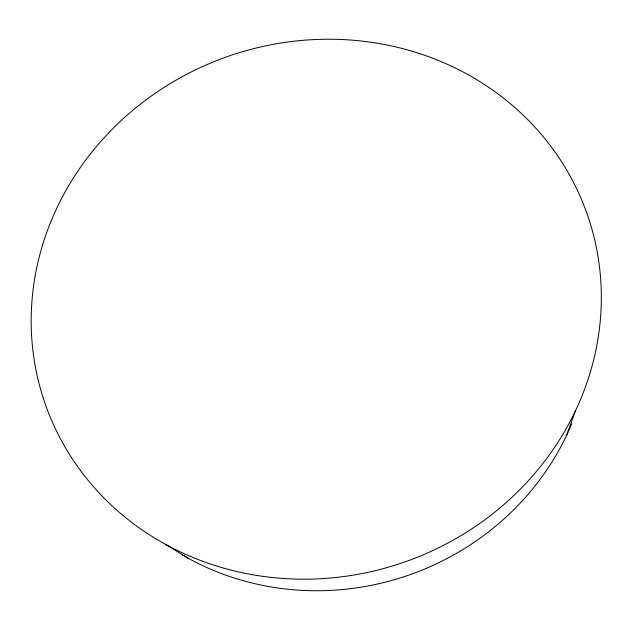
<?xml version="1.0" encoding="UTF-8"?>
<svg xmlns="http://www.w3.org/2000/svg" width="631" height="631" viewBox="0 0 631 631"><rect width="100%" height="100%" fill="white"/><g stroke="black" fill="none" stroke-linecap="round" stroke-linejoin="round"><path stroke-width="0.95" d="M566.48 435.587L575.259 411.262M165.338 544.245L188.204 558.246M571.686 423.898A266.061 250.759 -19.3 0 1 182.17 554.823M202.985 561.385A287.121 267.796 -19.3 0 0 599.45 266.629A287.121 267.796 -19.3 0 0 146.313 99.651A287.121 267.796 -19.3 0 0 202.985 561.385"/></g></svg>
